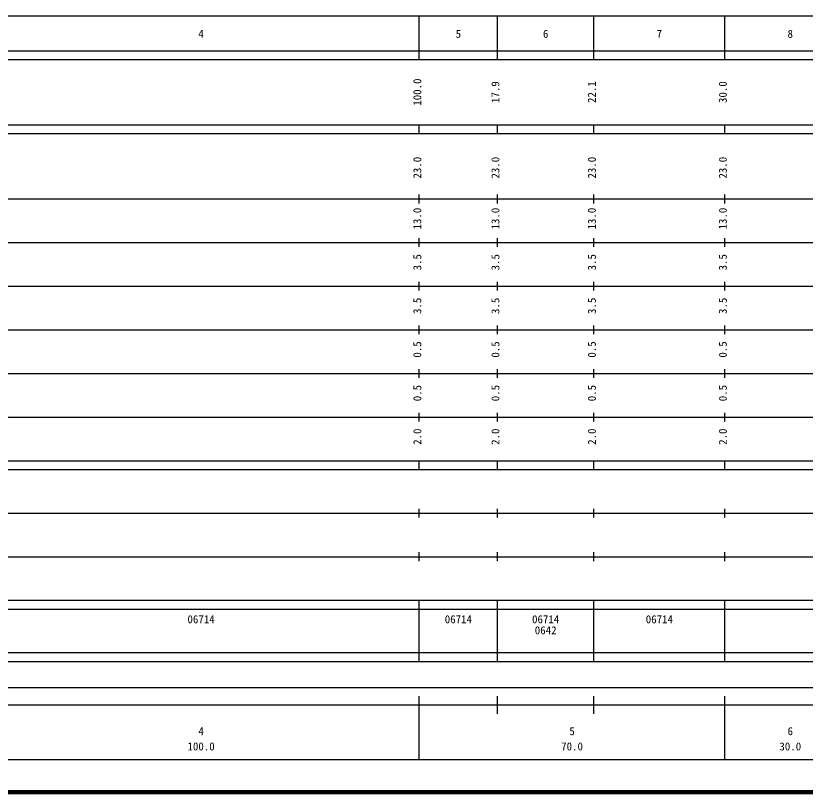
# Model space of a CAD drawing. Units: millimetres on the paper, enlarged 1000 times. Extents: x 40000 to 680000, y 20000 to 380000.
# Drawn here: x 275546 to 456420, y 20000 to 198000 of the extents above; entities that cross this region are included whole.
import ezdxf
from ezdxf.enums import TextEntityAlignment as Align

# ---------------------------------------------------------------- set-up
doc = ezdxf.new("R2010")
doc.units = ezdxf.units.MM
doc.header["$LTSCALE"] = 1000
doc.layers.add('M-TTL', color=2, linetype='Continuous', lineweight=140)
doc.layers.add('M-TTL-BAND', color=7, linetype='Continuous', lineweight=25)
doc.styles.add('ＭＳ ゴシック', font='')
doc.styles.get('ＭＳ ゴシック').set_extended_font_data('MS Gothic')

msp = doc.modelspace()

# ---------------------------------------------------------------- linework, layer by layer
at = {"layer": 'M-TTL'}
msp.add_line((40000, 20000), (680000, 20000), dxfattribs=at)
at = {"layer": 'M-TTL-BAND'}
for p, q in [((68000, 198000), (579000, 198000)), ((368000, 188000), (368000, 198000)), ((385900, 188000), (385900, 198000)), ((408000, 188000), (408000, 198000)), ((438000, 188000), (438000, 198000)), ((40000, 190000), (579000, 190000)), ((40000, 188000), (579000, 188000)), ((40000, 173000), (579000, 173000)), ((368000, 171000), (368000, 173000)), ((385900, 171000), (385900, 173000)), ((408000, 171000), (408000, 173000)), ((438000, 171000), (438000, 173000)), ((40000, 171000), (579000, 171000)), ((40000, 156000), (579000, 156000)), ((368000, 155000), (368000, 157000)), ((385900, 155000), (385900, 157000)), ((408000, 155000), (408000, 157000)), ((438000, 155000), (438000, 157000)), ((368000, 145000), (368000, 147000)), ((385900, 145000), (385900, 147000)), ((408000, 145000), (408000, 147000)), ((438000, 145000), (438000, 147000)), ((46000, 146000), (579000, 146000)), ((52000, 136000), (579000, 136000)), ((368000, 135000), (368000, 137000)), ((385900, 135000), (385900, 137000)), ((408000, 135000), (408000, 137000)), ((438000, 135000), (438000, 137000)), ((368000, 125000), (368000, 127000)), ((385900, 125000), (385900, 127000)), ((408000, 125000), (408000, 127000)), ((438000, 125000), (438000, 127000)), ((46000, 126000), (579000, 126000)), ((52000, 116000), (579000, 116000)), ((368000, 115000), (368000, 117000)), ((385900, 115000), (385900, 117000)), ((408000, 115000), (408000, 117000)), ((438000, 115000), (438000, 117000)), ((368000, 105000), (368000, 107000)), ((385900, 105000), (385900, 107000)), ((408000, 105000), (408000, 107000)), ((438000, 105000), (438000, 107000)), ((46000, 106000), (579000, 106000)), ((40000, 96000), (579000, 96000)), ((368000, 94000), (368000, 96000)), ((385900, 94000), (385900, 96000)), ((408000, 94000), (408000, 96000)), ((438000, 94000), (438000, 96000)), ((40000, 94000), (579000, 94000)), ((49000, 84000), (579000, 84000)), ((368000, 83000), (368000, 85000)), ((385900, 83000), (385900, 85000)), ((408000, 83000), (408000, 85000)), ((438000, 83000), (438000, 85000)), ((368000, 73000), (368000, 75000)), ((385900, 73000), (385900, 75000)), ((408000, 73000), (408000, 75000)), ((438000, 73000), (438000, 75000)), ((40000, 74000), (579000, 74000)), ((40000, 64000), (579000, 64000)), ((368000, 62000), (368000, 64000)), ((385900, 62000), (385900, 64000)), ((408000, 62000), (408000, 64000)), ((438000, 62000), (438000, 64000)), ((40000, 62000), (579000, 62000)), ((368000, 52000), (368000, 62000)), ((368000, 52000), (368000, 62000)), ((385900, 52000), (385900, 62000)), ((385900, 52000), (385900, 62000)), ((408000, 52000), (408000, 62000)), ((408000, 52000), (408000, 62000)), ((438000, 52000), (438000, 62000)), ((40000, 52000), (579000, 52000)), ((368000, 50000), (368000, 52000)), ((385900, 50000), (385900, 52000)), ((408000, 50000), (408000, 52000)), ((438000, 50000), (438000, 52000)), ((40000, 50000), (579000, 50000)), ((71000, 44000), (565000, 44000)), ((368000, 27500), (368000, 42000)), ((385900, 38000), (385900, 42000)), ((408000, 38000), (408000, 42000)), ((438000, 27500), (438000, 42000)), ((40000, 40000), (579000, 40000)), ((68000, 27500), (579000, 27500))]:
    msp.add_line(p, q, dxfattribs=at)

# ---------------------------------------------------------------- texts
at = {"layer": 'M-TTL-BAND', "style": 'ＭＳ ゴシック'}
for s, p in [('4', (318000, 192405)), ('5', (376950, 192405)), ('6', (396950, 192405)), ('7', (423000, 192405)), ('8', (453000, 192405)), ('4', (318000, 32523)), ('5', (403000, 32523)), ('6', (453000, 32523)), ('100.0', (318000, 29033)), ('70.0', (403000, 29033)), ('30.0', (453000, 29033))]:
    msp.add_text(s, height=1833, dxfattribs=at).set_placement(p, align=Align.BOTTOM_CENTER)
for s, p in [('100.0', (369000, 180500)), ('17.9', (386900, 180500)), ('22.1', (409000, 180500)), ('30.0', (439000, 180500)), ('23.0', (369000, 163174)), ('23.0', (386900, 163174)), ('23.0', (409000, 163174)), ('23.0', (439000, 163174)), ('13.0', (369000, 151500)), ('13.0', (386900, 151500)), ('13.0', (409000, 151500)), ('13.0', (439000, 151500)), ('3.5', (369000, 141500)), ('3.5', (386900, 141500)), ('3.5', (409000, 141500)), ('3.5', (439000, 141500)), ('3.5', (369000, 131500)), ('3.5', (386900, 131500)), ('3.5', (409000, 131500)), ('3.5', (439000, 131500)), ('0.5', (369000, 121500)), ('0.5', (386900, 121500)), ('0.5', (409000, 121500)), ('0.5', (439000, 121500)), ('0.5', (369000, 111500)), ('0.5', (386900, 111500)), ('0.5', (409000, 111500)), ('0.5', (439000, 111500)), ('2.0', (369000, 101500)), ('2.0', (386900, 101500)), ('2.0', (409000, 101500)), ('2.0', (439000, 101500))]:
    msp.add_text(s, height=1833, rotation=90, dxfattribs=at).set_placement(p, align=Align.BOTTOM_CENTER)
for s, p in [('06714', (318000, 59655)), ('06714', (376950, 59655)), ('06714', (396950, 59655)), ('06714', (423000, 59655)), ('0642', (396950, 57119))]:
    msp.add_text(s, height=1833, dxfattribs=at).set_placement(p, align=Align.MIDDLE_CENTER)

doc.saveas('drawing.dxf')
